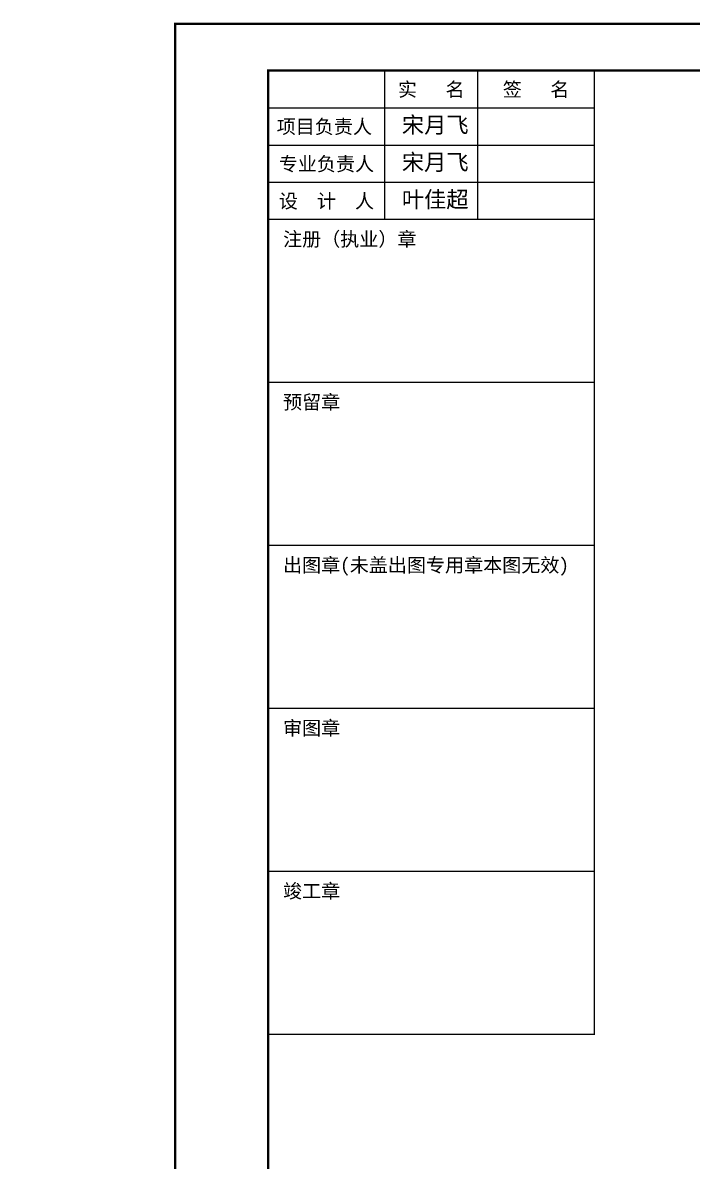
# Model space of a CAD drawing. Extents: x -160106 to 966792, y -663931 to 1550022.
# Drawn here: x -91901 to -91470, y -86298 to -85564 of the extents above; entities that cross this region are included whole.
import ezdxf
from ezdxf.enums import TextEntityAlignment as Align
from ezdxf.xclip import XClip

# ---------------------------------------------------------------- set-up
doc = ezdxf.new("R2010")
doc.units = 0
for name, color, linetype in [('0-cxFrame', 155, 'Continuous'), ('20剖面图$0$A-HATCH-1', 252, 'Continuous'), ('20剖面图$0$AS-COLN', 6, 'Continuous'), ('qianming', 155, 'Continuous')]:
    doc.layers.add(name, color=color, linetype=linetype)
doc.layers.add('0-cxText', color=131, linetype='Continuous', lineweight=25)
doc.styles.add('cx_biaoti', font='')
doc.styles.add('cx_tuming', font='simhei.ttf')
doc.styles.add('cx_tuqian1', font='')
doc.styles.add('图框宋体', font='', dxfattribs={"width": 0.75})
doc.styles.add('黑体', font='simhei.ttf', dxfattribs={"height": 12})
doc.styles.get('cx_biaoti').set_extended_font_data('SimSun')
doc.styles.get('cx_tuqian1').set_extended_font_data('SimSun')
doc.styles.get('图框宋体').set_extended_font_data('SimSun')

# ---------------------------------------------------------------- blocks, each defined once
blk = doc.blocks.new('zjcx_lan_xinxi(Dragon)')
for p, q in [((7000, -3200), (0, -3200)), ((7000, -6700), (0, -6700)), ((7000, -10200), (0, -10200)), ((7000, -13700), (0, -13700)), ((7000, -17200), (0, -17200))]:
    blk.add_line(p, q)
at = {"const_width": 25}
blk.add_lwpolyline([(0, -20700), (7000, -20700), (7000, 0), (0, 0)], close=True, dxfattribs=at)
for points in [[(2500, -3200), (2500, 0)], [(4500, -3200), (4500, 0)], [(0, -800), (7000, -800)], [(0, -1600), (7000, -1600)], [(0, -2400), (7000, -2400)]]:
    blk.add_lwpolyline(points)
for points in [[(7000, -3200), (7000, 0)], [(0, -3200), (7000, -3200)], [(0, -20700), (7000, -20700), (7000, -3200)], [(0, -20700), (7000, -20700)]]:
    blk.add_lwpolyline(points, dxfattribs=at)
at = {"style": '图框宋体'}
for s, p in [('实   名', (3500, -400)), ('签   名', (5750, -400)), ('项目负责人', (1204, -1200)), ('专业负责人', (1250, -2000)), ('设  计  人', (1250, -2800))]:
    blk.add_text(s, height=300, dxfattribs=at).set_placement(p, align=Align.MIDDLE)
for s, p in [('注册（执业）章', (318, -3771)), ('预留章', (318, -7271)), ('出图章(未盖出图专用章本图无效)', (318, -10771)), ('审图章', (318, -14271)), ('竣工章', (318, -17771))]:
    blk.add_text(s, height=300, dxfattribs=at).set_placement(p)
blk = doc.blocks.new('T-信息(Dragon)')
at = {"layer": '0-cxFrame'}
blk.add_blockref('zjcx_lan_xinxi(Dragon)', (0, 0), dxfattribs=at)
at = {"layer": 'qianming', "color": 3, "style": 'cx_biaoti'}
for s, p in [('宋月飞', (3585, -1168)), ('宋月飞', (3585, -1968)), ('叶佳超', (3585, -2768))]:
    blk.add_text(s, height=350, dxfattribs=at).set_placement(p, align=Align.MIDDLE_CENTER)
blk = doc.blocks.new('TK22.A2 L(Dragon)')
at = {"layer": '0-cxFrame', "color": 7, "const_width": 0.5}
blk.add_lwpolyline([(0, 0), (-594, 0), (-594, 420), (0, 420)], close=True, dxfattribs=at)
at = {"layer": '0-cxFrame', "const_width": 0.5}
blk.add_lwpolyline([(-80, 10), (-574, 10), (-574, 410), (-80, 410)], close=True, dxfattribs=at)
at = {"layer": '0-cxFrame', "xscale": 0.01, "yscale": 0.01, "zscale": 0.01}
blk.add_blockref('T-信息(Dragon)', (-574, 410), dxfattribs=at)
at = {"style": '黑体', "flags": 4}
blk.add_attdef('图幅', text='', height=3.3, dxfattribs=at).set_placement((-40, 3), align=Align.RIGHT)
at = {"layer": '0-cxText', "flags": 4}
for tag, height, style, p in [('建设单位', 3.5, 'cx_tuming', (-45, 240)), ('项目名称', 3.5, 'cx_tuming', (-45, 210)), ('子项名称', 3.5, 'cx_tuming', (-45, 180)), ('工程编号', 3.3, 'cx_tuqian1', (-35, 165)), ('图名1', 3.5, 'cx_tuming', (-45, 87)), ('图名2', 3.5, 'cx_tuming', (-45, 79)), ('图名3', 3.5, 'cx_tuming', (-45, 71)), ('出图日期', 3.3, 'cx_tuqian1', (-39, 60)), ('专业', 3.3, 'cx_tuqian1', (-55, 52)), ('图号', 3.3, 'cx_tuqian1', (-55, 44)), ('版次', 3.3, 'cx_tuqian1', (-20, 44))]:
    blk.add_attdef(tag, text='', height=height, dxfattribs=dict(at, style=style)).set_placement(p, align=Align.MIDDLE)
at = {"layer": 'Defpoints', "color": 6, "flags": 4}
for tag, height, style, p in [('tufu', 3.3, '黑体', (-12, 12)), ('dwfname', 4, 'cx_tuqian1', (-80, 3))]:
    blk.add_attdef(tag, text='', height=height, dxfattribs=dict(at, style=style)).set_placement(p, align=Align.RIGHT)
blk = doc.blocks.new('20250828132035')
at = {"layer": '20剖面图$0$A-HATCH-1'}
h = blk.add_hatch(dxfattribs=at)
h.set_pattern_fill('混凝土', color=256, scale=50)
h.set_pattern_definition([(50, (1654310.4, -568157.45), (358.63009, -31.376067), [37.5, -412.5]), (355, (1654310.4, -568157.45), (-69.37567, 376.09607), [30, -330]), (100.4514, (1654340.3, -568160.07), (289.25469, 344.71977), [31.870095, -350.571056]), (46.1842, (1654310.4, -568057.45), (533.62052, -82.75951), [56.25, -618.75]), (96.6356, (1654354.87, -568064.35), (467.33135, 487.05894), [47.80514, -525.8565]), (351.1842, (1654310.4, -568057.45), (467.33097, 487.0593), [45, -495]), (21, (1654360.4, -568082.45), (298.453526, -201.309445), [37.5, -412.5]), (326, (1654360.4, -568082.45), (121.657666, 362.57502), [30, -330]), (71.4514, (1654385.27, -568099.23), (420.111314, 161.26525), [31.870095, -350.571056]), (37.5, (1654310.4, -568157.45), (6.079928, 166.446927), [0, -326, 0, -335, 0, -331.25]), (7.5, (1654310.4, -568157.45), (131.534769, 197.205856), [0, -191, 0, -318.5, 0, -126.25]), (327.5, (1654198.9, -568157.45), (266.911218, -11.277436), [0, -125, 0, -390, 0, -517.5]), (317.5, (1654148.9, -568157.45), (291.593085, 50.05249), [0, -162.5, 0, -259, 0, -367.5])])
h.paths.add_polyline_path([(-15000, -200), (0, -200), (0, 0), (-15000, 0)])
at = {"layer": '20剖面图$0$AS-COLN'}
blk.add_lwpolyline([(-15300, -200), (0, -200), (0, 0), (-15300, 0)], dxfattribs=at)

msp = doc.modelspace()

# ---------------------------------------------------------------- block references
at = {"ltscale": 50}
ref = msp.add_blockref('20250828132035', (-80273.87, -86085.54), dxfattribs=at)
XClip(ref).set_block_clipping_path([(-96.7647989804, -640.091455574), (814.8825443383, 367.4414649424)])
at = {"layer": '0-cxFrame', "xscale": 3, "yscale": 3, "zscale": 3}
msp.add_blockref('TK22.A2 L(Dragon)', (-90021.4, -86825.19), dxfattribs=at)

doc.saveas('drawing.dxf')
